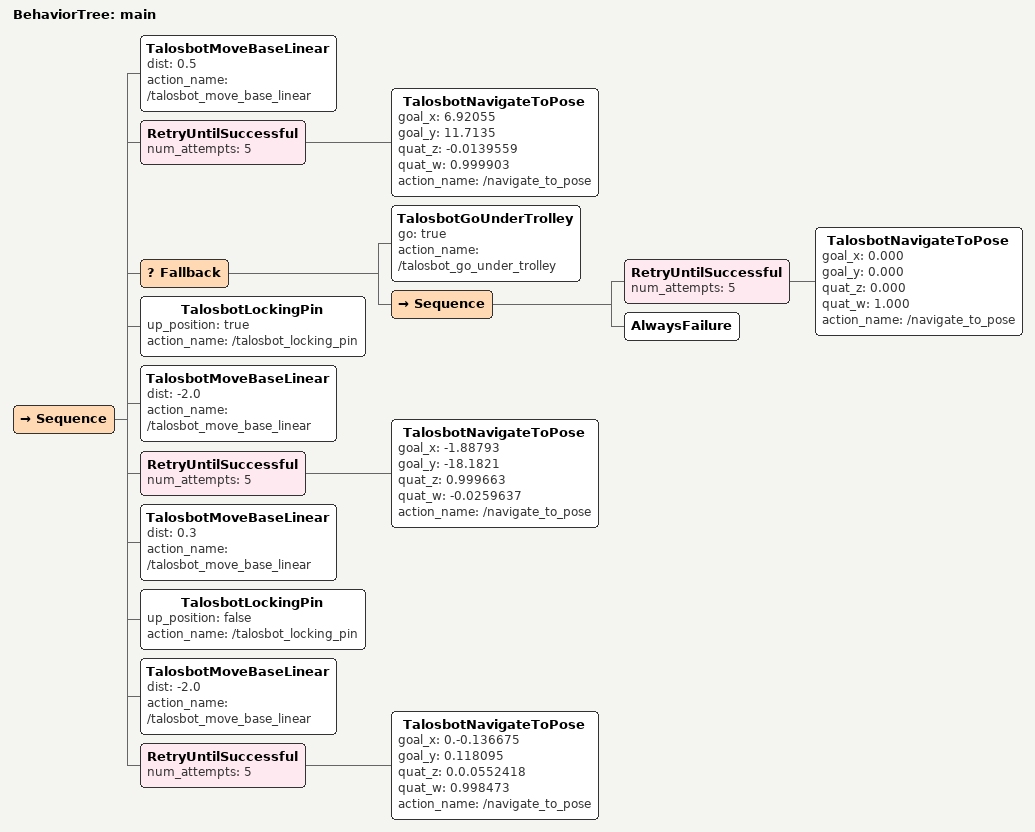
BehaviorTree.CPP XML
<?xml version="1.0" encoding="UTF-8"?>
<root BTCPP_format="4">
  <BehaviorTree ID="main">
    <Sequence>
      <TalosbotMoveBaseLinear dist="0.5"
                              action_name="/talosbot_move_base_linear"/>
      <RetryUntilSuccessful num_attempts="5">
        <TalosbotNavigateToPose goal_x="6.92055"
                                goal_y="11.7135"
                                quat_z="-0.0139559"
                                quat_w="0.999903"
                                action_name="/navigate_to_pose"/>
      </RetryUntilSuccessful>
      <Fallback>
        <TalosbotGoUnderTrolley go="true"
                                action_name="/talosbot_go_under_trolley"/>
        <Sequence>
          <RetryUntilSuccessful num_attempts="5">
            <TalosbotNavigateToPose goal_x="0.000"
                                    goal_y="0.000"
                                    quat_z="0.000"
                                    quat_w="1.000"
                                    action_name="/navigate_to_pose"/>
          </RetryUntilSuccessful>
          <AlwaysFailure/>
        </Sequence>
      </Fallback>
      <TalosbotLockingPin up_position="true"
                          action_name="/talosbot_locking_pin"/>
      <TalosbotMoveBaseLinear dist="-2.0"
                              action_name="/talosbot_move_base_linear"/>
      <RetryUntilSuccessful num_attempts="5">
        <TalosbotNavigateToPose goal_x="-1.88793"
                                goal_y="-18.1821"
                                quat_z="0.999663"
                                quat_w="-0.0259637"
                                action_name="/navigate_to_pose"/>
      </RetryUntilSuccessful>
      <TalosbotMoveBaseLinear dist="0.3"
                              action_name="/talosbot_move_base_linear"/>
      <TalosbotLockingPin up_position="false"
                          action_name="/talosbot_locking_pin"/>
      <TalosbotMoveBaseLinear dist="-2.0"
                              action_name="/talosbot_move_base_linear"/>
      <RetryUntilSuccessful num_attempts="5">
        <TalosbotNavigateToPose goal_x="0.-0.136675"
                                goal_y="0.118095"
                                quat_z="0.0.0552418"
                                quat_w="0.998473"
                                action_name="/navigate_to_pose"/>
      </RetryUntilSuccessful>
    </Sequence>
  </BehaviorTree>

</root>
